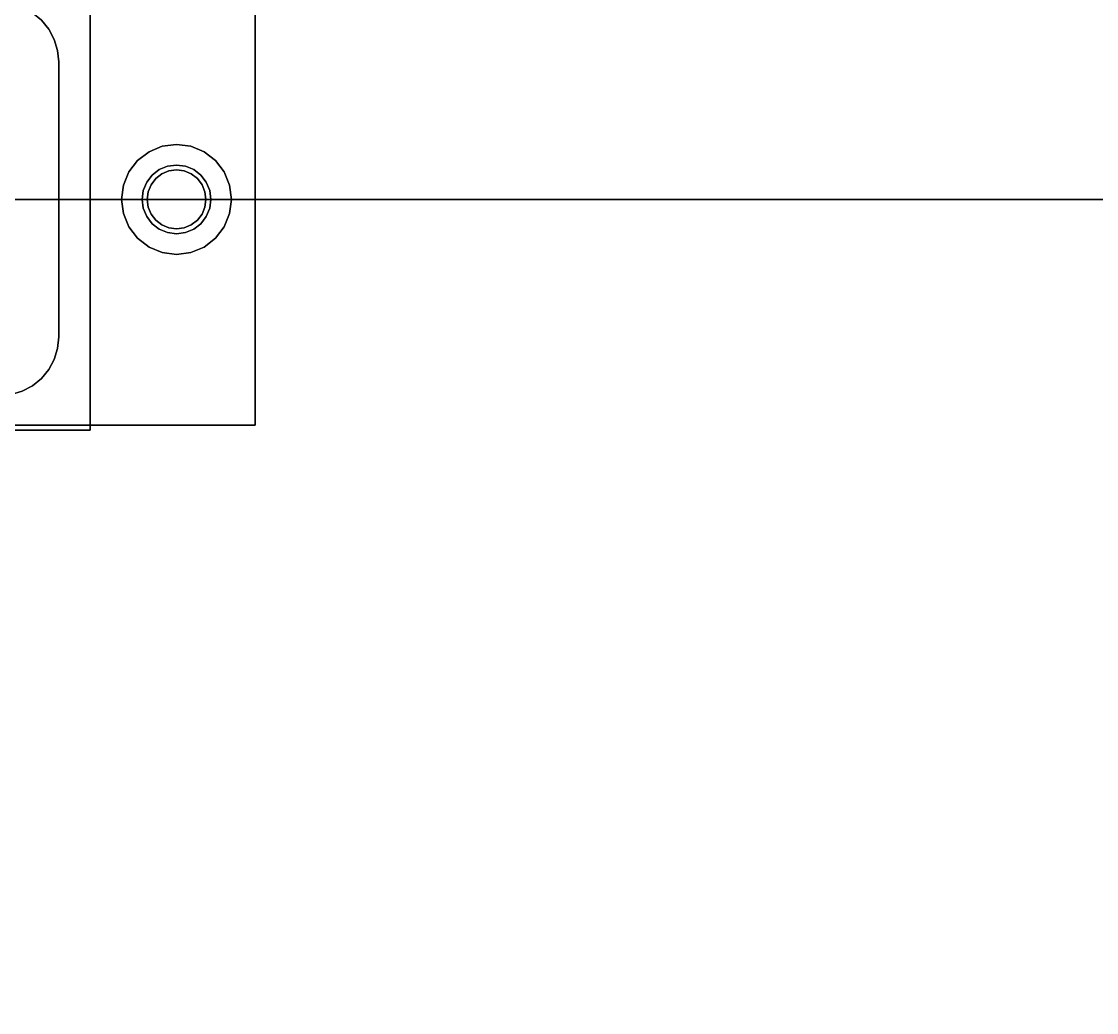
# Model space of a CAD drawing. Header units: millimetres. Extents: x 0 to 2000, y 0 to 1200.
# Drawn here: x 292.1 to 346.8, y 388.6 to 439.1 of the extents above; entities that cross this region are included whole.
import ezdxf

# ---------------------------------------------------------------- set-up
doc = ezdxf.new("R2010")
doc.units = ezdxf.units.MM
for name, color, linetype, true_color in [('BUY_E09', 7, 'Continuous', 0xf2ad45), ('BUY_E18', 7, 'Continuous', 0xf2ad45), ('BUY_E20', 7, 'Continuous', 0xf2ad45), ('MFG_S04', 7, 'Continuous', 0x66828e), ('MFG_W01', 7, 'Continuous', 0xd6b78e), ('ROUTE_W00', 7, 'Continuous', 0xa85920), ('ROUTE_W5', 7, 'Continuous', 0xa85920)]:
    doc.layers.add(name, color=color, linetype=linetype, true_color=true_color)

# ---------------------------------------------------------------- blocks, each defined once
blk = doc.blocks.new('P_W01_01')
at = {"layer": 'MFG_W01'}
for points, invisible_edges in [([(230.05025, 254.94975, 889), (292.06647, 593.91239, 889), (292.92893, 592.92893, 889)], 13), ([(292.92893, 592.92893, 891), (292.06647, 593.91239, 891), (230.05025, 254.94975, 891)], 14), ([(230.05025, 254.94975, 891), (292.06647, 593.91239, 891), (292.92893, 592.92893, 891)], 13), ([(292.92893, 592.92893, 896), (292.06647, 593.91239, 896), (230.05025, 254.94975, 896)], 14), ([(230.05025, 254.94975, 896), (292.06647, 593.91239, 896), (292.92893, 592.92893, 896)], 13), ([(292.92893, 592.92893, 900), (292.06647, 593.91239, 900), (230.05025, 254.94975, 900)], 14), ([(230.05025, 254.94975, 889), (292.92893, 592.92893, 889), (293.91239, 592.06647, 889)], 13), ([(293.91239, 592.06647, 891), (292.92893, 592.92893, 891), (230.05025, 254.94975, 891)], 14), ([(230.05025, 254.94975, 891), (292.92893, 592.92893, 891), (293.91239, 592.06647, 891)], 13), ([(293.91239, 592.06647, 896), (292.92893, 592.92893, 896), (230.05025, 254.94975, 896)], 14), ([(230.05025, 254.94975, 896), (292.92893, 592.92893, 896), (293.91239, 592.06647, 896)], 13), ([(293.91239, 592.06647, 900), (292.92893, 592.92893, 900), (230.05025, 254.94975, 900)], 14), ([(230.05025, 254.94975, 889), (293.91239, 592.06647, 889), (295, 591.33975, 889)], 13), ([(295, 591.33975, 891), (293.91239, 592.06647, 891), (230.05025, 254.94975, 891)], 14), ([(230.05025, 254.94975, 891), (293.91239, 592.06647, 891), (295, 591.33975, 891)], 13), ([(295, 591.33975, 896), (293.91239, 592.06647, 896), (230.05025, 254.94975, 896)], 14), ([(230.05025, 254.94975, 896), (293.91239, 592.06647, 896), (295, 591.33975, 896)], 13), ([(295, 591.33975, 900), (293.91239, 592.06647, 900), (230.05025, 254.94975, 900)], 14), ([(230.05025, 254.94975, 889), (295, 591.33975, 889), (296.17317, 590.7612, 889)], 13), ([(296.17317, 590.7612, 891), (295, 591.33975, 891), (230.05025, 254.94975, 891)], 14), ([(230.05025, 254.94975, 891), (295, 591.33975, 891), (296.17317, 590.7612, 891)], 13), ([(296.17317, 590.7612, 896), (295, 591.33975, 896), (230.05025, 254.94975, 896)], 14), ([(230.05025, 254.94975, 896), (295, 591.33975, 896), (296.17317, 590.7612, 896)], 13), ([(296.17317, 590.7612, 900), (295, 591.33975, 900), (230.05025, 254.94975, 900)], 14), ([(230.05025, 254.94975, 889), (296.17317, 590.7612, 889), (450, 530, 889)], 15), ([(450, 530, 891), (296.17317, 590.7612, 891), (230.05025, 254.94975, 891)], 15), ([(230.05025, 254.94975, 891), (296.17317, 590.7612, 891), (450, 530, 891)], 15), ([(450, 530, 896), (296.17317, 590.7612, 896), (230.05025, 254.94975, 896)], 15), ([(230.05025, 254.94975, 896), (296.17317, 590.7612, 896), (450, 530, 896)], 15), ([(450, 530, 900), (296.17317, 590.7612, 900), (230.05025, 254.94975, 900)], 15), ([(450, 530, 889), (290, 562, 889), (2, 15, 889)], 15), ([(450, 530, 888.5), (290, 562, 888.5), (2.5, 15, 888.5)], 15), ([(2.5, 15, 888.5), (290, 562, 888.5), (450, 530, 888.5)], 15), ([(450, 530, 886), (290, 562, 886), (5, 15, 886)], 15), ([(5, 15, 886), (290, 562, 886), (450, 530, 886)], 15), ([(9, 15, 882), (290, 562, 882), (450, 530, 882)], 15), ([(450, 530, 889), (2, 15, 889), (230.05025, 254.94975, 889)], 15), ([(450, 530, 888.5), (2.5, 15, 888.5), (230.05025, 254.94975, 888.5)], 15), ([(230.05025, 254.94975, 888.5), (2.5, 15, 888.5), (450, 530, 888.5)], 15), ([(450, 530, 886), (5, 15, 886), (230.05025, 254.94975, 886)], 15), ([(230.05025, 254.94975, 886), (5, 15, 886), (450, 530, 886)], 15), ([(230.05025, 254.94975, 882), (9, 15, 882), (450, 530, 882)], 15), ([(231.5, 256.06218, 882), (230.05025, 254.94975, 882), (450, 530, 882)], 14), ([(450, 530, 886), (230.05025, 254.94975, 886), (231.5, 256.06218, 886)], 13), ([(231.5, 256.06218, 886), (230.05025, 254.94975, 886), (450, 530, 886)], 14), ([(450, 530, 888.5), (230.05025, 254.94975, 888.5), (231.5, 256.06218, 888.5)], 13), ([(497.46447, 526.73553, 888.5), (230.05025, 254.94975, 888.5), (450, 530, 888.5)], 15), ([(450, 530, 889), (230.05025, 254.94975, 889), (497.46447, 526.73553, 889)], 15), ([(497.46447, 526.73553, 889), (230.05025, 254.94975, 889), (450, 530, 889)], 15), ([(450, 530, 891), (230.05025, 254.94975, 891), (497.46447, 526.73553, 891)], 15), ([(497.46447, 526.73553, 891), (230.05025, 254.94975, 891), (450, 530, 891)], 15), ([(450, 530, 896), (230.05025, 254.94975, 896), (497.46447, 526.73553, 896)], 15), ([(497.46447, 526.73553, 896), (230.05025, 254.94975, 896), (450, 530, 896)], 15), ([(450, 530, 900), (230.05025, 254.94975, 900), (497.46447, 526.73553, 900)], 15), ([(233.18827, 256.76148, 882), (231.5, 256.06218, 882), (450, 530, 882)], 14), ([(450, 530, 886), (231.5, 256.06218, 886), (233.18827, 256.76148, 886)], 13), ([(233.18827, 256.76148, 886), (231.5, 256.06218, 886), (450, 530, 886)], 14), ([(450, 530, 888.5), (231.5, 256.06218, 888.5), (233.18827, 256.76148, 888.5)], 13), ([(578.7059, 332.82963, 882), (233.18827, 256.76148, 882), (450, 530, 882)], 15), ([(450, 530, 886), (233.18827, 256.76148, 886), (578.7059, 332.82963, 886)], 15), ([(578.7059, 332.82963, 886), (233.18827, 256.76148, 886), (450, 530, 886)], 15), ([(450, 530, 888.5), (233.18827, 256.76148, 888.5), (578.7059, 332.82963, 888.5)], 15), ([(497.46447, 526.73553, 888.5), (496.66987, 525.7, 888.5), (230.05025, 254.94975, 888.5)], 14), ([(230.05025, 254.94975, 889), (496.66987, 525.7, 889), (497.46447, 526.73553, 889)], 13), ([(497.46447, 526.73553, 889), (496.66987, 525.7, 889), (230.05025, 254.94975, 889)], 14), ([(230.05025, 254.94975, 891), (496.66987, 525.7, 891), (497.46447, 526.73553, 891)], 13), ([(497.46447, 526.73553, 891), (496.66987, 525.7, 891), (230.05025, 254.94975, 891)], 14), ([(230.05025, 254.94975, 896), (496.66987, 525.7, 896), (497.46447, 526.73553, 896)], 13), ([(497.46447, 526.73553, 896), (496.66987, 525.7, 896), (230.05025, 254.94975, 896)], 14), ([(230.05025, 254.94975, 900), (496.66987, 525.7, 900), (497.46447, 526.73553, 900)], 13), ([(496.66987, 525.7, 888.5), (496.17037, 524.4941, 888.5), (230.05025, 254.94975, 888.5)], 14), ([(230.05025, 254.94975, 889), (496.17037, 524.4941, 889), (496.66987, 525.7, 889)], 13), ([(496.66987, 525.7, 889), (496.17037, 524.4941, 889), (230.05025, 254.94975, 889)], 14), ([(230.05025, 254.94975, 891), (496.17037, 524.4941, 891), (496.66987, 525.7, 891)], 13), ([(496.66987, 525.7, 891), (496.17037, 524.4941, 891), (230.05025, 254.94975, 891)], 14), ([(230.05025, 254.94975, 896), (496.17037, 524.4941, 896), (496.66987, 525.7, 896)], 13), ([(496.66987, 525.7, 896), (496.17037, 524.4941, 896), (230.05025, 254.94975, 896)], 14), ([(230.05025, 254.94975, 900), (496.17037, 524.4941, 900), (496.66987, 525.7, 900)], 13), ([(496.17037, 524.4941, 888.5), (496, 523.2, 888.5), (230.05025, 254.94975, 888.5)], 14), ([(230.05025, 254.94975, 889), (496, 523.2, 889), (496.17037, 524.4941, 889)], 13), ([(496.17037, 524.4941, 889), (496, 523.2, 889), (230.05025, 254.94975, 889)], 14), ([(230.05025, 254.94975, 891), (496, 523.2, 891), (496.17037, 524.4941, 891)], 13), ([(496.17037, 524.4941, 891), (496, 523.2, 891), (230.05025, 254.94975, 891)], 14), ([(230.05025, 254.94975, 896), (496, 523.2, 896), (496.17037, 524.4941, 896)], 13), ([(496.17037, 524.4941, 896), (496, 523.2, 896), (230.05025, 254.94975, 896)], 14), ([(230.05025, 254.94975, 900), (496, 523.2, 900), (496.17037, 524.4941, 900)], 13), ([(230.05025, 254.94975, 888.5), (496, 523.2, 888.5), (496.17037, 521.9059, 888.5)], 13), ([(496.17037, 521.9059, 889), (496, 523.2, 889), (230.05025, 254.94975, 889)], 14), ([(230.05025, 254.94975, 889), (496, 523.2, 889), (496.17037, 521.9059, 889)], 13), ([(496.17037, 521.9059, 891), (496, 523.2, 891), (230.05025, 254.94975, 891)], 14), ([(230.05025, 254.94975, 891), (496, 523.2, 891), (496.17037, 521.9059, 891)], 13), ([(496.17037, 521.9059, 896), (496, 523.2, 896), (230.05025, 254.94975, 896)], 14), ([(230.05025, 254.94975, 896), (496, 523.2, 896), (496.17037, 521.9059, 896)], 13), ([(496.17037, 521.9059, 900), (496, 523.2, 900), (230.05025, 254.94975, 900)], 14), ([(231.5, 256.06218, 888.5), (230.05025, 254.94975, 888.5), (496.17037, 521.9059, 888.5)], 14), ([(496.17037, 521.9059, 889), (230.05025, 254.94975, 889), (231.5, 256.06218, 889)], 13), ([(231.5, 256.06218, 889), (230.05025, 254.94975, 889), (496.17037, 521.9059, 889)], 14), ([(496.17037, 521.9059, 891), (230.05025, 254.94975, 891), (231.5, 256.06218, 891)], 13), ([(231.5, 256.06218, 891), (230.05025, 254.94975, 891), (496.17037, 521.9059, 891)], 14), ([(496.17037, 521.9059, 896), (230.05025, 254.94975, 896), (231.5, 256.06218, 896)], 13), ([(231.5, 256.06218, 896), (230.05025, 254.94975, 896), (496.17037, 521.9059, 896)], 14), ([(496.17037, 521.9059, 900), (230.05025, 254.94975, 900), (231.5, 256.06218, 900)], 13), ([(233.18827, 256.76148, 888.5), (231.5, 256.06218, 888.5), (496.17037, 521.9059, 888.5)], 14), ([(496.17037, 521.9059, 889), (231.5, 256.06218, 889), (233.18827, 256.76148, 889)], 13), ([(233.18827, 256.76148, 889), (231.5, 256.06218, 889), (496.17037, 521.9059, 889)], 14), ([(496.17037, 521.9059, 891), (231.5, 256.06218, 891), (233.18827, 256.76148, 891)], 13), ([(233.18827, 256.76148, 891), (231.5, 256.06218, 891), (496.17037, 521.9059, 891)], 14), ([(496.17037, 521.9059, 896), (231.5, 256.06218, 896), (233.18827, 256.76148, 896)], 13), ([(233.18827, 256.76148, 896), (231.5, 256.06218, 896), (496.17037, 521.9059, 896)], 14), ([(496.17037, 521.9059, 900), (231.5, 256.06218, 900), (233.18827, 256.76148, 900)], 13), ([(233.18827, 256.76148, 888.5), (496.17037, 521.9059, 888.5), (496.66987, 520.7, 888.5)], 13), ([(496.66987, 520.7, 889), (496.17037, 521.9059, 889), (233.18827, 256.76148, 889)], 14), ([(233.18827, 256.76148, 889), (496.17037, 521.9059, 889), (496.66987, 520.7, 889)], 13), ([(496.66987, 520.7, 891), (496.17037, 521.9059, 891), (233.18827, 256.76148, 891)], 14), ([(233.18827, 256.76148, 891), (496.17037, 521.9059, 891), (496.66987, 520.7, 891)], 13), ([(496.66987, 520.7, 896), (496.17037, 521.9059, 896), (233.18827, 256.76148, 896)], 14), ([(235, 257, 896), (233.18827, 256.76148, 896), (496.17037, 521.9059, 896)], 14), ([(496.17037, 521.9059, 900), (233.18827, 256.76148, 900), (235, 257, 900)], 13), ([(236.81173, 256.76148, 896), (235, 257, 896), (496.17037, 521.9059, 896)], 14), ([(496.17037, 521.9059, 900), (235, 257, 900), (236.81173, 256.76148, 900)], 13), ([(238.5, 256.06218, 896), (236.81173, 256.76148, 896), (496.17037, 521.9059, 896)], 14), ([(496.17037, 521.9059, 900), (236.81173, 256.76148, 900), (238.5, 256.06218, 900)], 13), ([(239.94975, 254.94975, 896), (238.5, 256.06218, 896), (496.17037, 521.9059, 896)], 14), ([(496.17037, 521.9059, 900), (238.5, 256.06218, 900), (239.94975, 254.94975, 900)], 13), ([(241.06218, 253.5, 896), (239.94975, 254.94975, 896), (496.17037, 521.9059, 896)], 14), ([(496.17037, 521.9059, 900), (239.94975, 254.94975, 900), (241.06218, 253.5, 900)], 13), ([(241.76148, 251.81173, 896), (241.06218, 253.5, 896), (496.17037, 521.9059, 896)], 14), ([(496.17037, 521.9059, 900), (241.06218, 253.5, 900), (241.76148, 251.81173, 900)], 13), ([(405, 257, 896), (241.76148, 251.81173, 896), (496.17037, 521.9059, 896)], 15), ([(496.17037, 521.9059, 900), (241.76148, 251.81173, 900), (405, 257, 900)], 15), ([(578.7059, 332.82963, 888.5), (233.18827, 256.76148, 888.5), (496.66987, 520.7, 888.5)], 15), ([(496.66987, 520.7, 889), (233.18827, 256.76148, 889), (578.7059, 332.82963, 889)], 15), ([(578.7059, 332.82963, 889), (233.18827, 256.76148, 889), (496.66987, 520.7, 889)], 15), ([(496.66987, 520.7, 891), (233.18827, 256.76148, 891), (578.7059, 332.82963, 891)], 15), ([(578.7059, 332.82963, 891), (233.18827, 256.76148, 891), (496.66987, 520.7, 891)], 15), ([(496.66987, 520.7, 896), (233.18827, 256.76148, 896), (578.7059, 332.82963, 896)], 15)]:
    blk.add_3dface(points, dxfattribs=dict(at, invisible_edges=invisible_edges))
blk = doc.blocks.new('P_S04_01')
at = {"layer": 'MFG_S04'}
for points, invisible_edges in [([(500, 860, 782), (258.48446, 430.875, 782), (115.3, 1084.7, 782)], 15), ([(115.3, 1084.7, 783), (258.48446, 430.875, 783), (500, 860, 783)], 15), ([(258.76256, 431.23744, 782), (258.48446, 430.875, 782), (500, 860, 782)], 14), ([(500, 860, 783), (258.48446, 430.875, 783), (258.76256, 431.23744, 783)], 13), ([(259.125, 431.51554, 782), (258.76256, 431.23744, 782), (500, 860, 782)], 14), ([(500, 860, 783), (258.76256, 431.23744, 783), (259.125, 431.51554, 783)], 13), ([(259.54707, 431.69037, 782), (259.125, 431.51554, 782), (500, 860, 782)], 14), ([(500, 860, 783), (259.125, 431.51554, 783), (259.54707, 431.69037, 783)], 13), ([(260, 431.75, 782), (259.54707, 431.69037, 782), (500, 860, 782)], 14), ([(500, 860, 783), (259.54707, 431.69037, 783), (260, 431.75, 783)], 13), ([(260.45293, 431.69037, 782), (260, 431.75, 782), (500, 860, 782)], 14), ([(500, 860, 783), (260, 431.75, 783), (260.45293, 431.69037, 783)], 13), ([(260.875, 431.51554, 782), (260.45293, 431.69037, 782), (500, 860, 782)], 14), ([(500, 860, 783), (260.45293, 431.69037, 783), (260.875, 431.51554, 783)], 13), ([(261.23744, 431.23744, 782), (260.875, 431.51554, 782), (500, 860, 782)], 14), ([(500, 860, 783), (260.875, 431.51554, 783), (261.23744, 431.23744, 783)], 13), ([(261.51554, 430.875, 782), (261.23744, 431.23744, 782), (500, 860, 782)], 14), ([(500, 860, 783), (261.23744, 431.23744, 783), (261.51554, 430.875, 783)], 13), ([(261.69037, 430.45293, 782), (261.51554, 430.875, 782), (500, 860, 782)], 14), ([(500, 860, 783), (261.51554, 430.875, 783), (261.69037, 430.45293, 783)], 13), ([(266.50559, 438.66671, 782), (261.69037, 430.45293, 782), (500, 860, 782)], 15), ([(500, 860, 783), (261.69037, 430.45293, 783), (266.50559, 438.66671, 783)], 15), ([(266.87868, 439.12132, 782), (266.50559, 438.66671, 782), (500, 860, 782)], 14), ([(500, 860, 783), (266.50559, 438.66671, 783), (266.87868, 439.12132, 783)], 13), ([(850, 430, 782), (291, 440, 782), (837.61843, 448.625, 782)], 15), ([(837.61843, 448.625, 783), (291, 440, 783), (850, 430, 783)], 15), ([(850, 430, 782), (291.58527, 439.94236, 782), (291, 440, 782)], 13), ([(291, 440, 783), (291.58527, 439.94236, 783), (850, 430, 783)], 14), ([(850, 430, 782), (292.14805, 439.77164, 782), (291.58527, 439.94236, 782)], 13), ([(291.58527, 439.94236, 783), (292.14805, 439.77164, 783), (850, 430, 783)], 14), ([(850, 430, 782), (292.66671, 439.49441, 782), (292.14805, 439.77164, 782)], 13), ([(292.14805, 439.77164, 783), (292.66671, 439.49441, 783), (850, 430, 783)], 14), ([(850, 430, 782), (293.12132, 439.12132, 782), (292.66671, 439.49441, 782)], 13), ([(292.66671, 439.49441, 783), (293.12132, 439.12132, 783), (850, 430, 783)], 14), ([(850, 430, 782), (293.49441, 438.66671, 782), (293.12132, 439.12132, 782)], 13), ([(293.12132, 439.12132, 783), (293.49441, 438.66671, 783), (850, 430, 783)], 14), ([(301.23744, 431.23744, 782), (293.77164, 438.14805, 782), (293.49441, 438.66671, 782)], 13), ([(293.49441, 438.66671, 783), (293.77164, 438.14805, 783), (301.23744, 431.23744, 783)], 14), ([(850, 430, 782), (301.23744, 431.23744, 782), (293.49441, 438.66671, 782)], 15), ([(293.49441, 438.66671, 783), (301.23744, 431.23744, 783), (850, 430, 783)], 15), ([(301.23744, 431.23744, 782), (293.94236, 437.58527, 782), (293.77164, 438.14805, 782)], 13), ([(293.77164, 438.14805, 783), (293.94236, 437.58527, 783), (301.23744, 431.23744, 783)], 14), ([(301.23744, 431.23744, 782), (294, 437, 782), (293.94236, 437.58527, 782)], 13), ([(293.94236, 437.58527, 783), (294, 437, 783), (301.23744, 431.23744, 783)], 14), ([(298.25, 430, 782), (294, 423, 782), (294, 437, 782)], 13), ([(294, 437, 783), (294, 423, 783), (298.25, 430, 783)], 14), ([(298.30963, 430.45293, 782), (298.25, 430, 782), (294, 437, 782)], 14), ([(294, 437, 783), (298.25, 430, 783), (298.30963, 430.45293, 783)], 13), ([(298.48446, 430.875, 782), (298.30963, 430.45293, 782), (294, 437, 782)], 14), ([(294, 437, 783), (298.30963, 430.45293, 783), (298.48446, 430.875, 783)], 13), ([(298.76256, 431.23744, 782), (298.48446, 430.875, 782), (294, 437, 782)], 14), ([(294, 437, 783), (298.48446, 430.875, 783), (298.76256, 431.23744, 783)], 13), ([(299.125, 431.51554, 782), (298.76256, 431.23744, 782), (294, 437, 782)], 14), ([(294, 437, 783), (298.76256, 431.23744, 783), (299.125, 431.51554, 783)], 13), ([(299.54707, 431.69037, 782), (299.125, 431.51554, 782), (294, 437, 782)], 14), ([(294, 437, 783), (299.125, 431.51554, 783), (299.54707, 431.69037, 783)], 13), ([(300, 431.75, 782), (299.54707, 431.69037, 782), (294, 437, 782)], 14), ([(294, 437, 783), (299.54707, 431.69037, 783), (300, 431.75, 783)], 13), ([(300.45293, 431.69037, 782), (300, 431.75, 782), (294, 437, 782)], 14), ([(294, 437, 783), (300, 431.75, 783), (300.45293, 431.69037, 783)], 13), ([(300.875, 431.51554, 782), (300.45293, 431.69037, 782), (294, 437, 782)], 14), ([(294, 437, 783), (300.45293, 431.69037, 783), (300.875, 431.51554, 783)], 13), ([(301.23744, 431.23744, 782), (300.875, 431.51554, 782), (294, 437, 782)], 14), ([(294, 437, 783), (300.875, 431.51554, 783), (301.23744, 431.23744, 783)], 13), ([(850, 430, 782), (301.51554, 430.875, 782), (301.23744, 431.23744, 782)], 13), ([(301.23744, 431.23744, 783), (301.51554, 430.875, 783), (850, 430, 783)], 14), ([(850, 430, 782), (301.69037, 430.45293, 782), (301.51554, 430.875, 782)], 13), ([(301.51554, 430.875, 783), (301.69037, 430.45293, 783), (850, 430, 783)], 14), ([(850, 430, 782), (301.75, 430, 782), (301.69037, 430.45293, 782)], 12), ([(301.69037, 430.45293, 783), (301.75, 430, 783), (850, 430, 783)], 12), ([(291, 420, 782), (291.58527, 420.05764, 782), (1150, 430, 782)], 14), ([(1150, 430, 783), (291.58527, 420.05764, 783), (291, 420, 783)], 13), ([(1140, 402.25, 782), (291, 420, 782), (1150, 430, 782)], 15), ([(1150, 430, 783), (291, 420, 783), (1140, 402.25, 783)], 15), ([(291.58527, 420.05764, 782), (292.14805, 420.22836, 782), (1150, 430, 782)], 14), ([(1150, 430, 783), (292.14805, 420.22836, 783), (291.58527, 420.05764, 783)], 13), ([(292.14805, 420.22836, 782), (292.66671, 420.50559, 782), (1150, 430, 782)], 14), ([(1150, 430, 783), (292.66671, 420.50559, 783), (292.14805, 420.22836, 783)], 13), ([(292.66671, 420.50559, 782), (293.12132, 420.87868, 782), (1150, 430, 782)], 14), ([(1150, 430, 783), (293.12132, 420.87868, 783), (292.66671, 420.50559, 783)], 13), ([(293.12132, 420.87868, 782), (300, 428.25, 782), (1150, 430, 782)], 15), ([(1150, 430, 783), (300, 428.25, 783), (293.12132, 420.87868, 783)], 15), ([(294, 423, 782), (298.25, 430, 782), (298.30963, 429.54707, 782)], 13), ([(298.30963, 429.54707, 783), (298.25, 430, 783), (294, 423, 783)], 14), ([(300, 428.25, 782), (300.45293, 428.30963, 782), (1150, 430, 782)], 14), ([(1150, 430, 783), (300.45293, 428.30963, 783), (300, 428.25, 783)], 13), ([(300.45293, 428.30963, 782), (300.875, 428.48446, 782), (1150, 430, 782)], 14), ([(1150, 430, 783), (300.875, 428.48446, 783), (300.45293, 428.30963, 783)], 13), ([(300.875, 428.48446, 782), (301.23744, 428.76256, 782), (1150, 430, 782)], 14), ([(1150, 430, 783), (301.23744, 428.76256, 783), (300.875, 428.48446, 783)], 13), ([(301.23744, 428.76256, 782), (301.51554, 429.125, 782), (1150, 430, 782)], 14), ([(1150, 430, 783), (301.51554, 429.125, 783), (301.23744, 428.76256, 783)], 13), ([(301.51554, 429.125, 782), (301.69037, 429.54707, 782), (1150, 430, 782)], 14), ([(1150, 430, 783), (301.69037, 429.54707, 783), (301.51554, 429.125, 783)], 13), ([(301.69037, 429.54707, 782), (301.75, 430, 782), (1150, 430, 782)], 12), ([(1150, 430, 783), (301.75, 430, 783), (301.69037, 429.54707, 783)], 12), ([(293.49441, 421.33329, 782), (293.77164, 421.85195, 782), (298.30963, 429.54707, 782)], 14), ([(298.30963, 429.54707, 783), (293.77164, 421.85195, 783), (293.49441, 421.33329, 783)], 13), ([(293.49441, 421.33329, 782), (298.30963, 429.54707, 782), (298.48446, 429.125, 782)], 13), ([(298.48446, 429.125, 783), (298.30963, 429.54707, 783), (293.49441, 421.33329, 783)], 14), ([(293.49441, 421.33329, 782), (298.48446, 429.125, 782), (298.76256, 428.76256, 782)], 13), ([(298.76256, 428.76256, 783), (298.48446, 429.125, 783), (293.49441, 421.33329, 783)], 14), ([(293.77164, 421.85195, 782), (293.94236, 422.41473, 782), (298.30963, 429.54707, 782)], 14), ([(298.30963, 429.54707, 783), (293.94236, 422.41473, 783), (293.77164, 421.85195, 783)], 13), ([(293.94236, 422.41473, 782), (294, 423, 782), (298.30963, 429.54707, 782)], 14), ([(298.30963, 429.54707, 783), (294, 423, 783), (293.94236, 422.41473, 783)], 13), ([(293.49441, 421.33329, 782), (298.76256, 428.76256, 782), (299.125, 428.48446, 782)], 13), ([(299.125, 428.48446, 783), (298.76256, 428.76256, 783), (293.49441, 421.33329, 783)], 14), ([(293.12132, 420.87868, 782), (293.49441, 421.33329, 782), (299.54707, 428.30963, 782)], 14), ([(299.54707, 428.30963, 783), (293.49441, 421.33329, 783), (293.12132, 420.87868, 783)], 13), ([(293.12132, 420.87868, 782), (299.54707, 428.30963, 782), (300, 428.25, 782)], 13), ([(300, 428.25, 783), (299.54707, 428.30963, 783), (293.12132, 420.87868, 783)], 14), ([(293.49441, 421.33329, 782), (299.125, 428.48446, 782), (299.54707, 428.30963, 782)], 13), ([(299.54707, 428.30963, 783), (299.125, 428.48446, 783), (293.49441, 421.33329, 783)], 14), ([(500, 340, 782), (115.3, 115.3, 782), (267.85195, 420.22836, 782)], 15), ([(267.85195, 420.22836, 783), (115.3, 115.3, 783), (500, 340, 783)], 15), ([(500, 340, 782), (267.85195, 420.22836, 782), (268.41473, 420.05764, 782)], 13), ([(268.41473, 420.05764, 783), (267.85195, 420.22836, 783), (500, 340, 783)], 14), ([(500, 340, 782), (268.41473, 420.05764, 782), (269, 420, 782)], 13), ([(269, 420, 783), (268.41473, 420.05764, 783), (500, 340, 783)], 14), ([(859.41766, 402.17333, 782), (500, 340, 782), (269, 420, 782)], 15), ([(269, 420, 783), (500, 340, 783), (859.41766, 402.17333, 783)], 15), ([(860, 402.25, 782), (859.41766, 402.17333, 782), (269, 420, 782)], 14), ([(269, 420, 783), (859.41766, 402.17333, 783), (860, 402.25, 783)], 13), ([(1140, 402.25, 782), (860, 402.25, 782), (269, 420, 782)], 15), ([(269, 420, 783), (860, 402.25, 783), (1140, 402.25, 783)], 15), ([(1140, 402.25, 782), (269, 420, 782), (291, 420, 782)], 13), ([(291, 420, 783), (269, 420, 783), (1140, 402.25, 783)], 14)]:
    blk.add_3dface(points, dxfattribs=dict(at, invisible_edges=invisible_edges))
for points in [[(293.49441, 438.66671, 782), (293.12132, 439.12132, 782), (293.12132, 439.12132, 783), (293.49441, 438.66671, 783)], [(293.77164, 438.14805, 782), (293.49441, 438.66671, 782), (293.49441, 438.66671, 783), (293.77164, 438.14805, 783)], [(293.94236, 437.58527, 782), (293.77164, 438.14805, 782), (293.77164, 438.14805, 783), (293.94236, 437.58527, 783)], [(294, 437, 782), (293.94236, 437.58527, 782), (293.94236, 437.58527, 783), (294, 437, 783)], [(294, 423, 782), (294, 437, 782), (294, 437, 783), (294, 423, 783)], [(299.125, 431.51554, 782), (298.76256, 431.23744, 782), (298.76256, 431.23744, 783), (299.125, 431.51554, 783)], [(299.54707, 431.69037, 782), (299.125, 431.51554, 782), (299.125, 431.51554, 783), (299.54707, 431.69037, 783)], [(300, 431.75, 782), (299.54707, 431.69037, 782), (299.54707, 431.69037, 783), (300, 431.75, 783)], [(300.45293, 431.69037, 782), (300, 431.75, 782), (300, 431.75, 783), (300.45293, 431.69037, 783)], [(300.875, 431.51554, 782), (300.45293, 431.69037, 782), (300.45293, 431.69037, 783), (300.875, 431.51554, 783)], [(301.23744, 431.23744, 782), (300.875, 431.51554, 782), (300.875, 431.51554, 783), (301.23744, 431.23744, 783)], [(298.48446, 430.875, 782), (298.30963, 430.45293, 782), (298.30963, 430.45293, 783), (298.48446, 430.875, 783)], [(298.76256, 431.23744, 782), (298.48446, 430.875, 782), (298.48446, 430.875, 783), (298.76256, 431.23744, 783)], [(301.51554, 430.875, 782), (301.23744, 431.23744, 782), (301.23744, 431.23744, 783), (301.51554, 430.875, 783)], [(301.69037, 430.45293, 782), (301.51554, 430.875, 782), (301.51554, 430.875, 783), (301.69037, 430.45293, 783)], [(298.30963, 430.45293, 782), (298.25, 430, 782), (298.25, 430, 783), (298.30963, 430.45293, 783)], [(301.75, 430, 782), (301.69037, 430.45293, 782), (301.69037, 430.45293, 783), (301.75, 430, 783)], [(298.25, 430, 782), (298.30963, 429.54707, 782), (298.30963, 429.54707, 783), (298.25, 430, 783)], [(301.69037, 429.54707, 782), (301.75, 430, 782), (301.75, 430, 783), (301.69037, 429.54707, 783)], [(298.30963, 429.54707, 782), (298.48446, 429.125, 782), (298.48446, 429.125, 783), (298.30963, 429.54707, 783)], [(298.48446, 429.125, 782), (298.76256, 428.76256, 782), (298.76256, 428.76256, 783), (298.48446, 429.125, 783)], [(301.23744, 428.76256, 782), (301.51554, 429.125, 782), (301.51554, 429.125, 783), (301.23744, 428.76256, 783)], [(301.51554, 429.125, 782), (301.69037, 429.54707, 782), (301.69037, 429.54707, 783), (301.51554, 429.125, 783)], [(298.76256, 428.76256, 782), (299.125, 428.48446, 782), (299.125, 428.48446, 783), (298.76256, 428.76256, 783)], [(300.875, 428.48446, 782), (301.23744, 428.76256, 782), (301.23744, 428.76256, 783), (300.875, 428.48446, 783)], [(299.125, 428.48446, 782), (299.54707, 428.30963, 782), (299.54707, 428.30963, 783), (299.125, 428.48446, 783)], [(299.54707, 428.30963, 782), (300, 428.25, 782), (300, 428.25, 783), (299.54707, 428.30963, 783)], [(300, 428.25, 782), (300.45293, 428.30963, 782), (300.45293, 428.30963, 783), (300, 428.25, 783)], [(300.45293, 428.30963, 782), (300.875, 428.48446, 782), (300.875, 428.48446, 783), (300.45293, 428.30963, 783)], [(293.94236, 422.41473, 782), (294, 423, 782), (294, 423, 783), (293.94236, 422.41473, 783)], [(293.77164, 421.85195, 782), (293.94236, 422.41473, 782), (293.94236, 422.41473, 783), (293.77164, 421.85195, 783)], [(293.49441, 421.33329, 782), (293.77164, 421.85195, 782), (293.77164, 421.85195, 783), (293.49441, 421.33329, 783)], [(293.12132, 420.87868, 782), (293.49441, 421.33329, 782), (293.49441, 421.33329, 783), (293.12132, 420.87868, 783)], [(292.14805, 420.22836, 782), (292.66671, 420.50559, 782), (292.66671, 420.50559, 783), (292.14805, 420.22836, 783)], [(292.66671, 420.50559, 782), (293.12132, 420.87868, 782), (293.12132, 420.87868, 783), (292.66671, 420.50559, 783)], [(291.58527, 420.05764, 782), (292.14805, 420.22836, 782), (292.14805, 420.22836, 783), (291.58527, 420.05764, 783)]]:
    blk.add_3dface(points, dxfattribs=at)
blk = doc.blocks.new('P_E09_01')
at = {"layer": 'BUY_E09'}
for points, invisible_edges in [([(304, 418.5, 777), (256, 418.5, 777), (256, 441.5, 777)], 12), ([(256, 441.5, 782), (256, 418.5, 782), (304, 418.5, 782)], 12), ([(304, 441.5, 777), (304, 418.5, 777), (256, 441.5, 777)], 6), ([(256, 441.5, 782), (304, 418.5, 782), (304, 441.5, 782)], 5)]:
    blk.add_3dface(points, dxfattribs=dict(at, invisible_edges=invisible_edges))
for points in [[(304, 441.5, 777), (256, 441.5, 777), (256, 441.5, 782), (304, 441.5, 782)], [(256, 441.5, 777), (256, 418.5, 777), (256, 418.5, 782), (256, 441.5, 782)], [(304, 418.5, 777), (304, 441.5, 777), (304, 441.5, 782), (304, 418.5, 782)], [(256, 418.5, 777), (304, 418.5, 777), (304, 418.5, 782), (256, 418.5, 782)]]:
    blk.add_3dface(points, dxfattribs=at)
blk = doc.blocks.new('P_E18_01')
at = {"layer": 'BUY_E18'}
for points, invisible_edges in [([(295.6, 418.25, 783), (264.4, 418.25, 783), (264.4, 441.75, 783)], 12), ([(264.4, 441.75, 834), (264.4, 418.25, 834), (295.6, 418.25, 834)], 12), ([(295.6, 441.75, 783), (295.6, 418.25, 783), (264.4, 441.75, 783)], 6), ([(264.4, 441.75, 834), (295.6, 418.25, 834), (295.6, 441.75, 834)], 5)]:
    blk.add_3dface(points, dxfattribs=dict(at, invisible_edges=invisible_edges))
for points in [[(295.6, 441.75, 783), (264.4, 441.75, 783), (264.4, 441.75, 834), (295.6, 441.75, 834)], [(264.4, 441.75, 783), (264.4, 418.25, 783), (264.4, 418.25, 834), (264.4, 441.75, 834)], [(295.6, 418.25, 783), (295.6, 441.75, 783), (295.6, 441.75, 834), (295.6, 418.25, 834)], [(264.4, 418.25, 783), (295.6, 418.25, 783), (295.6, 418.25, 834), (264.4, 418.25, 834)]]:
    blk.add_3dface(points, dxfattribs=at)
blk = doc.blocks.new('P_E20_02')
at = {"layer": 'BUY_E20'}
for points, invisible_edges in [([(298.0201, 431.9799, 778.8), (298.6, 432.42487, 778.8), (302.42487, 428.6, 778.8)], 14), ([(302.42487, 428.6, 780.5), (298.6, 432.42487, 780.5), (298.0201, 431.9799, 780.5)], 13), ([(298.6, 432.42487, 778.8), (299.27531, 432.70459, 778.8), (302.42487, 428.6, 778.8)], 14), ([(302.42487, 428.6, 780.5), (299.27531, 432.70459, 780.5), (298.6, 432.42487, 780.5)], 13), ([(299.27531, 432.70459, 778.8), (300, 432.8, 778.8), (302.42487, 428.6, 778.8)], 14), ([(302.42487, 428.6, 780.5), (300, 432.8, 780.5), (299.27531, 432.70459, 780.5)], 13), ([(300, 432.8, 778.8), (300.72469, 432.70459, 778.8), (302.42487, 428.6, 778.8)], 14), ([(302.42487, 428.6, 780.5), (300.72469, 432.70459, 780.5), (300, 432.8, 780.5)], 13), ([(300.72469, 432.70459, 778.8), (301.4, 432.42487, 778.8), (302.42487, 428.6, 778.8)], 14), ([(302.42487, 428.6, 780.5), (301.4, 432.42487, 780.5), (300.72469, 432.70459, 780.5)], 13), ([(301.4, 432.42487, 778.8), (301.9799, 431.9799, 778.8), (302.42487, 428.6, 778.8)], 14), ([(302.42487, 428.6, 780.5), (301.9799, 431.9799, 780.5), (301.4, 432.42487, 780.5)], 13), ([(297.57513, 431.4, 778.8), (298.0201, 431.9799, 778.8), (302.42487, 428.6, 778.8)], 14), ([(302.42487, 428.6, 780.5), (298.0201, 431.9799, 780.5), (297.57513, 431.4, 780.5)], 13), ([(301.9799, 431.9799, 778.8), (302.42487, 431.4, 778.8), (302.42487, 428.6, 778.8)], 14), ([(302.42487, 428.6, 780.5), (302.42487, 431.4, 780.5), (301.9799, 431.9799, 780.5)], 13), ([(297.29541, 430.72469, 778.8), (297.57513, 431.4, 778.8), (302.42487, 428.6, 778.8)], 14), ([(302.42487, 428.6, 780.5), (297.57513, 431.4, 780.5), (297.29541, 430.72469, 780.5)], 13), ([(299.25, 431.29904, 780.5), (299.61177, 431.44889, 780.5), (301.29904, 429.25, 780.5)], 14), ([(301.29904, 429.25, 788.5), (299.61177, 431.44889, 788.5), (299.25, 431.29904, 788.5)], 13), ([(299.61177, 431.44889, 780.5), (300, 431.5, 780.5), (301.29904, 429.25, 780.5)], 14), ([(301.29904, 429.25, 788.5), (300, 431.5, 788.5), (299.61177, 431.44889, 788.5)], 13), ([(300, 431.5, 780.5), (300.38823, 431.44889, 780.5), (301.29904, 429.25, 780.5)], 14), ([(301.29904, 429.25, 788.5), (300.38823, 431.44889, 788.5), (300, 431.5, 788.5)], 13), ([(300.38823, 431.44889, 780.5), (300.75, 431.29904, 780.5), (301.29904, 429.25, 780.5)], 14), ([(301.29904, 429.25, 788.5), (300.75, 431.29904, 788.5), (300.38823, 431.44889, 788.5)], 13), ([(302.42487, 431.4, 778.8), (302.70459, 430.72469, 778.8), (302.42487, 428.6, 778.8)], 14), ([(302.42487, 428.6, 780.5), (302.70459, 430.72469, 780.5), (302.42487, 431.4, 780.5)], 13), ([(298.70096, 430.75, 780.5), (298.93934, 431.06066, 780.5), (301.29904, 429.25, 780.5)], 14), ([(301.29904, 429.25, 788.5), (298.93934, 431.06066, 788.5), (298.70096, 430.75, 788.5)], 13), ([(298.93934, 431.06066, 780.5), (299.25, 431.29904, 780.5), (301.29904, 429.25, 780.5)], 14), ([(301.29904, 429.25, 788.5), (299.25, 431.29904, 788.5), (298.93934, 431.06066, 788.5)], 13), ([(300.75, 431.29904, 780.5), (301.06066, 431.06066, 780.5), (301.29904, 429.25, 780.5)], 14), ([(301.29904, 429.25, 788.5), (301.06066, 431.06066, 788.5), (300.75, 431.29904, 788.5)], 13), ([(301.06066, 431.06066, 780.5), (301.29904, 430.75, 780.5), (301.29904, 429.25, 780.5)], 14), ([(301.29904, 429.25, 788.5), (301.29904, 430.75, 788.5), (301.06066, 431.06066, 788.5)], 13), ([(297.2, 430, 778.8), (297.29541, 430.72469, 778.8), (302.42487, 428.6, 778.8)], 14), ([(302.42487, 428.6, 780.5), (297.29541, 430.72469, 780.5), (297.2, 430, 780.5)], 13), ([(298.5, 430, 780.5), (298.55111, 430.38823, 780.5), (301.29904, 429.25, 780.5)], 14), ([(301.29904, 429.25, 788.5), (298.55111, 430.38823, 788.5), (298.5, 430, 788.5)], 13), ([(298.55111, 430.38823, 780.5), (298.70096, 430.75, 780.5), (301.29904, 429.25, 780.5)], 14), ([(301.29904, 429.25, 788.5), (298.70096, 430.75, 788.5), (298.55111, 430.38823, 788.5)], 13), ([(301.29904, 430.75, 780.5), (301.44889, 430.38823, 780.5), (301.29904, 429.25, 780.5)], 14), ([(301.29904, 429.25, 788.5), (301.44889, 430.38823, 788.5), (301.29904, 430.75, 788.5)], 13), ([(301.44889, 430.38823, 780.5), (301.5, 430, 780.5), (301.29904, 429.25, 780.5)], 14), ([(301.29904, 429.25, 788.5), (301.5, 430, 788.5), (301.44889, 430.38823, 788.5)], 13), ([(302.70459, 430.72469, 778.8), (302.8, 430, 778.8), (302.42487, 428.6, 778.8)], 14), ([(302.42487, 428.6, 780.5), (302.8, 430, 780.5), (302.70459, 430.72469, 780.5)], 13), ([(297.29541, 429.27531, 778.8), (297.2, 430, 778.8), (302.42487, 428.6, 778.8)], 14), ([(302.42487, 428.6, 780.5), (297.2, 430, 780.5), (297.29541, 429.27531, 780.5)], 13), ([(298.55111, 429.61177, 780.5), (298.5, 430, 780.5), (301.29904, 429.25, 780.5)], 14), ([(301.29904, 429.25, 788.5), (298.5, 430, 788.5), (298.55111, 429.61177, 788.5)], 13), ([(301.5, 430, 780.5), (301.44889, 429.61177, 780.5), (301.29904, 429.25, 780.5)], 12), ([(301.29904, 429.25, 788.5), (301.44889, 429.61177, 788.5), (301.5, 430, 788.5)], 12), ([(302.8, 430, 778.8), (302.70459, 429.27531, 778.8), (302.42487, 428.6, 778.8)], 12), ([(302.42487, 428.6, 780.5), (302.70459, 429.27531, 780.5), (302.8, 430, 780.5)], 12), ([(297.57513, 428.6, 778.8), (297.29541, 429.27531, 778.8), (302.42487, 428.6, 778.8)], 14), ([(302.42487, 428.6, 780.5), (297.29541, 429.27531, 780.5), (297.57513, 428.6, 780.5)], 13), ([(298.70096, 429.25, 780.5), (298.55111, 429.61177, 780.5), (301.29904, 429.25, 780.5)], 14), ([(301.29904, 429.25, 788.5), (298.55111, 429.61177, 788.5), (298.70096, 429.25, 788.5)], 13), ([(298.93934, 428.93934, 780.5), (298.70096, 429.25, 780.5), (301.29904, 429.25, 780.5)], 14), ([(301.29904, 429.25, 788.5), (298.70096, 429.25, 788.5), (298.93934, 428.93934, 788.5)], 13), ([(299.25, 428.70096, 780.5), (298.93934, 428.93934, 780.5), (301.29904, 429.25, 780.5)], 14), ([(301.29904, 429.25, 788.5), (298.93934, 428.93934, 788.5), (299.25, 428.70096, 788.5)], 13), ([(299.61177, 428.55111, 780.5), (299.25, 428.70096, 780.5), (301.29904, 429.25, 780.5)], 14), ([(301.29904, 429.25, 788.5), (299.25, 428.70096, 788.5), (299.61177, 428.55111, 788.5)], 13), ([(300, 428.5, 780.5), (299.61177, 428.55111, 780.5), (301.29904, 429.25, 780.5)], 14), ([(301.29904, 429.25, 788.5), (299.61177, 428.55111, 788.5), (300, 428.5, 788.5)], 13), ([(300.38823, 428.55111, 780.5), (300, 428.5, 780.5), (301.29904, 429.25, 780.5)], 14), ([(301.29904, 429.25, 788.5), (300, 428.5, 788.5), (300.38823, 428.55111, 788.5)], 13), ([(300.75, 428.70096, 780.5), (300.38823, 428.55111, 780.5), (301.29904, 429.25, 780.5)], 14), ([(301.29904, 429.25, 788.5), (300.38823, 428.55111, 788.5), (300.75, 428.70096, 788.5)], 13), ([(301.06066, 428.93934, 780.5), (300.75, 428.70096, 780.5), (301.29904, 429.25, 780.5)], 6), ([(301.29904, 429.25, 788.5), (300.75, 428.70096, 788.5), (301.06066, 428.93934, 788.5)], 5), ([(298.0201, 428.0201, 778.8), (297.57513, 428.6, 778.8), (302.42487, 428.6, 778.8)], 14), ([(302.42487, 428.6, 780.5), (297.57513, 428.6, 780.5), (298.0201, 428.0201, 780.5)], 13), ([(298.6, 427.57513, 778.8), (298.0201, 428.0201, 778.8), (302.42487, 428.6, 778.8)], 14), ([(302.42487, 428.6, 780.5), (298.0201, 428.0201, 780.5), (298.6, 427.57513, 780.5)], 13), ([(299.27531, 427.29541, 778.8), (298.6, 427.57513, 778.8), (302.42487, 428.6, 778.8)], 14), ([(302.42487, 428.6, 780.5), (298.6, 427.57513, 780.5), (299.27531, 427.29541, 780.5)], 13), ([(300, 427.2, 778.8), (299.27531, 427.29541, 778.8), (302.42487, 428.6, 778.8)], 14), ([(302.42487, 428.6, 780.5), (299.27531, 427.29541, 780.5), (300, 427.2, 780.5)], 13), ([(300.72469, 427.29541, 778.8), (300, 427.2, 778.8), (302.42487, 428.6, 778.8)], 14), ([(302.42487, 428.6, 780.5), (300, 427.2, 780.5), (300.72469, 427.29541, 780.5)], 13), ([(301.4, 427.57513, 778.8), (300.72469, 427.29541, 778.8), (302.42487, 428.6, 778.8)], 14), ([(302.42487, 428.6, 780.5), (300.72469, 427.29541, 780.5), (301.4, 427.57513, 780.5)], 13), ([(301.9799, 428.0201, 778.8), (301.4, 427.57513, 778.8), (302.42487, 428.6, 778.8)], 6), ([(302.42487, 428.6, 780.5), (301.4, 427.57513, 780.5), (301.9799, 428.0201, 780.5)], 5)]:
    blk.add_3dface(points, dxfattribs=dict(at, invisible_edges=invisible_edges))
for points in [[(298.6, 432.42487, 778.8), (298.0201, 431.9799, 778.8), (298.0201, 431.9799, 780.5), (298.6, 432.42487, 780.5)], [(299.27531, 432.70459, 778.8), (298.6, 432.42487, 778.8), (298.6, 432.42487, 780.5), (299.27531, 432.70459, 780.5)], [(300, 432.8, 778.8), (299.27531, 432.70459, 778.8), (299.27531, 432.70459, 780.5), (300, 432.8, 780.5)], [(300.72469, 432.70459, 778.8), (300, 432.8, 778.8), (300, 432.8, 780.5), (300.72469, 432.70459, 780.5)], [(301.4, 432.42487, 778.8), (300.72469, 432.70459, 778.8), (300.72469, 432.70459, 780.5), (301.4, 432.42487, 780.5)], [(301.9799, 431.9799, 778.8), (301.4, 432.42487, 778.8), (301.4, 432.42487, 780.5), (301.9799, 431.9799, 780.5)], [(298.0201, 431.9799, 778.8), (297.57513, 431.4, 778.8), (297.57513, 431.4, 780.5), (298.0201, 431.9799, 780.5)], [(302.42487, 431.4, 778.8), (301.9799, 431.9799, 778.8), (301.9799, 431.9799, 780.5), (302.42487, 431.4, 780.5)], [(297.57513, 431.4, 778.8), (297.29541, 430.72469, 778.8), (297.29541, 430.72469, 780.5), (297.57513, 431.4, 780.5)], [(299.61177, 431.44889, 780.5), (299.25, 431.29904, 780.5), (299.25, 431.29904, 788.5), (299.61177, 431.44889, 788.5)], [(300, 431.5, 780.5), (299.61177, 431.44889, 780.5), (299.61177, 431.44889, 788.5), (300, 431.5, 788.5)], [(300.38823, 431.44889, 780.5), (300, 431.5, 780.5), (300, 431.5, 788.5), (300.38823, 431.44889, 788.5)], [(300.75, 431.29904, 780.5), (300.38823, 431.44889, 780.5), (300.38823, 431.44889, 788.5), (300.75, 431.29904, 788.5)], [(302.70459, 430.72469, 778.8), (302.42487, 431.4, 778.8), (302.42487, 431.4, 780.5), (302.70459, 430.72469, 780.5)], [(298.93934, 431.06066, 780.5), (298.70096, 430.75, 780.5), (298.70096, 430.75, 788.5), (298.93934, 431.06066, 788.5)], [(299.25, 431.29904, 780.5), (298.93934, 431.06066, 780.5), (298.93934, 431.06066, 788.5), (299.25, 431.29904, 788.5)], [(301.06066, 431.06066, 780.5), (300.75, 431.29904, 780.5), (300.75, 431.29904, 788.5), (301.06066, 431.06066, 788.5)], [(301.29904, 430.75, 780.5), (301.06066, 431.06066, 780.5), (301.06066, 431.06066, 788.5), (301.29904, 430.75, 788.5)], [(297.29541, 430.72469, 778.8), (297.2, 430, 778.8), (297.2, 430, 780.5), (297.29541, 430.72469, 780.5)], [(298.55111, 430.38823, 780.5), (298.5, 430, 780.5), (298.5, 430, 788.5), (298.55111, 430.38823, 788.5)], [(298.70096, 430.75, 780.5), (298.55111, 430.38823, 780.5), (298.55111, 430.38823, 788.5), (298.70096, 430.75, 788.5)], [(301.44889, 430.38823, 780.5), (301.29904, 430.75, 780.5), (301.29904, 430.75, 788.5), (301.44889, 430.38823, 788.5)], [(301.5, 430, 780.5), (301.44889, 430.38823, 780.5), (301.44889, 430.38823, 788.5), (301.5, 430, 788.5)], [(302.8, 430, 778.8), (302.70459, 430.72469, 778.8), (302.70459, 430.72469, 780.5), (302.8, 430, 780.5)], [(297.2, 430, 778.8), (297.29541, 429.27531, 778.8), (297.29541, 429.27531, 780.5), (297.2, 430, 780.5)], [(298.5, 430, 780.5), (298.55111, 429.61177, 780.5), (298.55111, 429.61177, 788.5), (298.5, 430, 788.5)], [(301.44889, 429.61177, 780.5), (301.5, 430, 780.5), (301.5, 430, 788.5), (301.44889, 429.61177, 788.5)], [(302.70459, 429.27531, 778.8), (302.8, 430, 778.8), (302.8, 430, 780.5), (302.70459, 429.27531, 780.5)], [(297.29541, 429.27531, 778.8), (297.57513, 428.6, 778.8), (297.57513, 428.6, 780.5), (297.29541, 429.27531, 780.5)], [(298.55111, 429.61177, 780.5), (298.70096, 429.25, 780.5), (298.70096, 429.25, 788.5), (298.55111, 429.61177, 788.5)], [(298.70096, 429.25, 780.5), (298.93934, 428.93934, 780.5), (298.93934, 428.93934, 788.5), (298.70096, 429.25, 788.5)], [(301.06066, 428.93934, 780.5), (301.29904, 429.25, 780.5), (301.29904, 429.25, 788.5), (301.06066, 428.93934, 788.5)], [(301.29904, 429.25, 780.5), (301.44889, 429.61177, 780.5), (301.44889, 429.61177, 788.5), (301.29904, 429.25, 788.5)], [(302.42487, 428.6, 778.8), (302.70459, 429.27531, 778.8), (302.70459, 429.27531, 780.5), (302.42487, 428.6, 780.5)], [(297.57513, 428.6, 778.8), (298.0201, 428.0201, 778.8), (298.0201, 428.0201, 780.5), (297.57513, 428.6, 780.5)], [(298.93934, 428.93934, 780.5), (299.25, 428.70096, 780.5), (299.25, 428.70096, 788.5), (298.93934, 428.93934, 788.5)], [(299.25, 428.70096, 780.5), (299.61177, 428.55111, 780.5), (299.61177, 428.55111, 788.5), (299.25, 428.70096, 788.5)], [(300.38823, 428.55111, 780.5), (300.75, 428.70096, 780.5), (300.75, 428.70096, 788.5), (300.38823, 428.55111, 788.5)], [(300.75, 428.70096, 780.5), (301.06066, 428.93934, 780.5), (301.06066, 428.93934, 788.5), (300.75, 428.70096, 788.5)], [(301.9799, 428.0201, 778.8), (302.42487, 428.6, 778.8), (302.42487, 428.6, 780.5), (301.9799, 428.0201, 780.5)], [(298.0201, 428.0201, 778.8), (298.6, 427.57513, 778.8), (298.6, 427.57513, 780.5), (298.0201, 428.0201, 780.5)], [(299.61177, 428.55111, 780.5), (300, 428.5, 780.5), (300, 428.5, 788.5), (299.61177, 428.55111, 788.5)], [(300, 428.5, 780.5), (300.38823, 428.55111, 780.5), (300.38823, 428.55111, 788.5), (300, 428.5, 788.5)], [(301.4, 427.57513, 778.8), (301.9799, 428.0201, 778.8), (301.9799, 428.0201, 780.5), (301.4, 427.57513, 780.5)], [(298.6, 427.57513, 778.8), (299.27531, 427.29541, 778.8), (299.27531, 427.29541, 780.5), (298.6, 427.57513, 780.5)], [(300.72469, 427.29541, 778.8), (301.4, 427.57513, 778.8), (301.4, 427.57513, 780.5), (300.72469, 427.29541, 780.5)], [(299.27531, 427.29541, 778.8), (300, 427.2, 778.8), (300, 427.2, 780.5), (299.27531, 427.29541, 780.5)], [(300, 427.2, 778.8), (300.72469, 427.29541, 778.8), (300.72469, 427.29541, 780.5), (300, 427.2, 780.5)]]:
    blk.add_3dface(points, dxfattribs=at)

msp = doc.modelspace()

# ---------------------------------------------------------------- linework, layer by layer
at = {"layer": 'ROUTE_W00'}
for p, q in [((280, 430, 834), (310, 430, 865)), ((310, 430, 865), (850, 430, 865))]:
    msp.add_line(p, q, dxfattribs=at)
at = {"layer": 'ROUTE_W5'}
msp.add_line((1160, 430, 865), (280, 430, 865), dxfattribs=at)

# ---------------------------------------------------------------- block references
at = {"layer": 'BUY_E09'}
msp.add_blockref('P_E09_01', (0, 0), dxfattribs=at)
at = {"layer": 'BUY_E18'}
msp.add_blockref('P_E18_01', (0, 0), dxfattribs=at)
at = {"layer": 'BUY_E20'}
msp.add_blockref('P_E20_02', (0, 0), dxfattribs=at)
at = {"layer": 'MFG_S04'}
msp.add_blockref('P_S04_01', (0, 0), dxfattribs=at)
at = {"layer": 'MFG_W01'}
msp.add_blockref('P_W01_01', (0, 0), dxfattribs=at)

doc.saveas('drawing.dxf')
